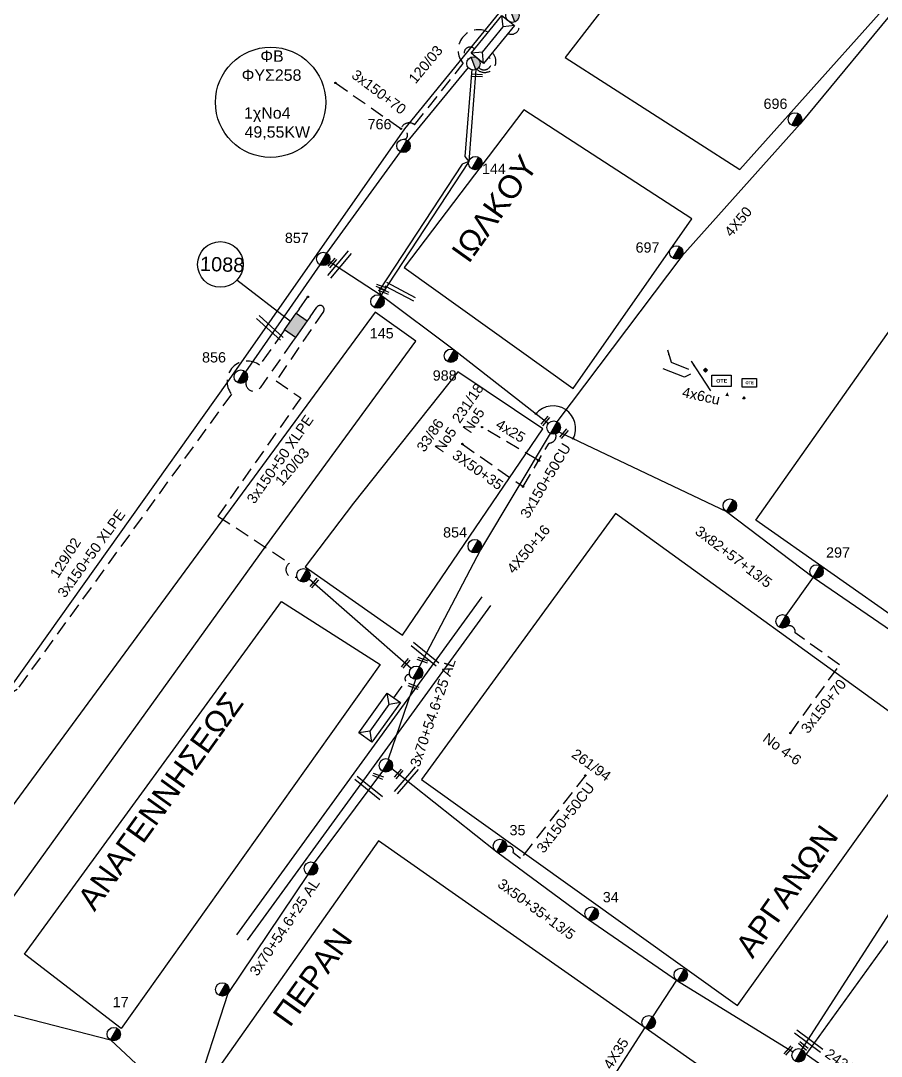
# Model space of a CAD drawing. Header units: millimetres. Extents: x 864 to 3062, y 833 to 2619.
# Drawn here: x 1288.2 to 1439.2, y 1213.9 to 1395.6 of the extents above; entities that cross this region are included whole.
import ezdxf
from ezdxf.enums import TextEntityAlignment as Align

# ---------------------------------------------------------------- set-up
doc = ezdxf.new("R2010")
doc.units = ezdxf.units.MM
doc.linetypes.add('DASHED', pattern=[19.05, 12.7, -6.35])
for name, color, linetype, lineweight in [('2x6', 7, 'SYN_LINE', 30), ('3x150+50', 7, 'Continuous', 30), ('3x150+50 XLPE', 7, 'SYN_LINE', 30), ('3x150+50CU', 7, 'Continuous', 30), ('3x150+70', 7, 'Continuous', 30), ('3x150+70AL', 7, 'DASHED', 30), ('3X50+35', 7, 'Continuous', 30), ('3x50+35+13_5', 7, 'Continuous', 30), ('3x70+54.6+25 AL', 7, 'SYN_LINE', 30), ('3x82+57+13_5', 7, 'Continuous', 30), ('4X35', 7, 'DASHED', 30), ('4x50', 7, 'Continuous', 30), ('4x50+13_5', 7, 'Continuous', 30), ('4x50+16', 7, 'Continuous', 30), ('4x50+16AL', 7, 'Continuous', 30), ('text διευθύνσεων', 250, 'Continuous', 30), ('Υπόβαθρο ΔΕΗ', 7, 'Continuous', 30)]:
    doc.layers.add(name, color=color, linetype=linetype, lineweight=lineweight)
for name, color, linetype in [('Link Box 4 Διευθύνσεων', 7, 'Continuous'), ('Pillar', 7, 'Continuous'), ('Pillar OTE', 7, 'Continuous'), ('TEXT ΚΑΛΩΔΙΩΝ', 7, 'Continuous'), ('Άγνωστα', 7, 'Continuous'), ('Επιγραφές - Σχήματα', 7, 'Continuous'), ('Καλώδια ΧΤ   3x150+50CU', 7, 'DASHED'), ('Μηχανική τομή', 7, 'Continuous'), ('Στύλος ΦΜ', 7, 'Continuous'), ('Στύλος ΦΜ @ 1', 7, 'Continuous'), ('Συνδέσεις', 7, 'Continuous'), ('Τομή', 7, 'Continuous'), ('Υποσταθμός εναέριος 2 στύλων', 7, 'Continuous'), ('Υποσταθμός πόλεως', 7, 'Continuous'), ('Υπόγεια καλώδια Παροχών ΧΤ   4x50AL', 7, 'DASHED'), ('Υπόγεια καλώδια Παροχών ΧΤ   4x6', 7, 'DASHED')]:
    doc.layers.add(name, color=color, linetype=linetype)
doc.styles.add('arial', font='arial.ttf')
doc.styles.get("Standard").update_dxf_attribs({"font": 'arial.ttf'})
doc.linetypes.add('SYN_LINE', pattern='A,0.5,-0.0001,["/\\/\\/\\/",Standard,S=0.1,R=0,X=0,Y=-0.05],-0.25', length=0.7501)
doc.dimstyles.new('ISO-25', dxfattribs={"dimtxt": 2.5, "dimasz": 2.5, "dimexe": 1.25, "dimexo": 0.625, "dimtad": 1, "dimtxsty": 'Standard', "dimcen": 2.5, "dimadec": 0, "dimazin": 0, "dimtfac": 1, "dimtmove": 0, "dimatfit": 3, "dimfxl": 1, "dimarcsym": 0})

# ---------------------------------------------------------------- blocks, each defined once
blk = doc.blocks.new('ΥΠΑΡΧΩΝ ΤΣΙΜΕΝΤΕΝΙΟΣ ΣΤΥΛΟΣ')
at = {"layer": 'Στύλος ΦΜ'}
blk.add_hatch(color=7, dxfattribs=at).paths.add_polyline_path([(-1.29, -2.28, 0.574793), (2.62, 0, 0.268822), (1.3, 2.27)])
at = {"layer": 'Στύλος ΦΜ', "color": 7}
blk.add_line((-1.29, -2.28), (1.3, 2.27), dxfattribs=at)
blk.add_circle((0, 0), 2.62, dxfattribs=at)
at = {"layer": 'Στύλος ΦΜ', "flags": 4}
for tag, p in [('ΑΡΙΘΜΟΣ', (-4.68, 8.05)), ('ΤΥΠΟΣ', (-4.91, 3.03))]:
    blk.add_attdef(tag, p, '', height=4, dxfattribs=at)
blk = doc.blocks.new('LINK BOX 4 ΑΝΑΧΩΡΗΣΕΩΝ')
at = {"layer": 'Link Box 4 Διευθύνσεων', "ltscale": 40}
blk.add_hatch(color=256, dxfattribs=at).paths.add_polyline_path([(-3.54, 0), (-3.54, -4.67), (3.54, -4.67), (3.54, 0)])
for p, q in [((-3.54, 0), (-5.33, 0)), ((5.33, 0), (3.54, 0)), ((-3.54, -4.67), (-5.33, -4.67)), ((5.33, -4.67), (3.54, -4.67))]:
    blk.add_line(p, q, dxfattribs=at)
blk.add_lwpolyline([(-3.54, -4.67), (-3.54, 0), (3.54, 0), (3.54, -4.67)], close=True, dxfattribs=at)
blk = doc.blocks.new('ΥΠΟΣΤΑΘΜΟΣ ΕΝΑΕΡΙΟΣ ΕΠΙ 2 ΣΤΥΛΩΝ')
at = {"layer": 'Υποσταθμός εναέριος 2 στύλων', "linetype": 'Continuous'}
for points in [[(-11.97, -2.11, 0.574793), (-8.45, -0.07, 0.268822), (-9.64, 1.98)], [(9.68, -2.15, 0.574793), (13.19, -0.1, 0.268822), (12.01, 1.95)]]:
    blk.add_hatch(color=256, dxfattribs=at).paths.add_polyline_path(points)
for p, q in [((-11.97, -2.11), (-9.64, 1.98)), ((9.68, -2.15), (12.01, 1.95))]:
    blk.add_line(p, q, dxfattribs=at)
for centre in [(-10.81, -0.07), (10.84, -0.1)]:
    blk.add_circle(centre, 2.36, dxfattribs=at)
at = {"layer": 'Υποσταθμός πόλεως', "linetype": 'Continuous', "ltscale": 40}
blk.add_lwpolyline([(-8.57, 2.82), (8.57, 2.82), (8.57, -2.82), (-8.57, -2.82)], close=True, dxfattribs=at)
for points in [[(-5.75, 0), (-8.57, 2.82)], [(-8.57, -2.82), (-5.75, 0)], [(-5.75, 0), (5.75, 0)], [(5.75, 0), (8.57, 2.82)], [(8.57, -2.82), (5.75, 0)]]:
    blk.add_lwpolyline(points, dxfattribs=at)
at = {"layer": 'Υποσταθμός εναέριος 2 στύλων', "ltscale": 40, "flags": 1}
for tag, p in [('ΜΕΤΑΣΧΗΜΑΤΙΣΜΟΣ', (14.09, 2.51)), ('ΙΣΧΥΣ', (14.07, -0.28)), ('ΑΡΙΘΜΟΣ', (14.19, -3))]:
    blk.add_attdef(tag, p, '', height=1.8, dxfattribs=at)
blk = doc.blocks.new('Pillar')
at = {"layer": 'Υποσταθμός πόλεως', "linetype": 'Continuous', "ltscale": 40}
blk.add_lwpolyline([(-8.57, 2.82), (8.57, 2.82), (8.57, -2.82), (-8.57, -2.82)], close=True, dxfattribs=at)
for points in [[(-5.75, 0), (-8.57, 2.82)], [(-8.57, -2.82), (-5.75, 0)], [(-5.75, 0), (5.75, 0)], [(5.75, 0), (8.57, 2.82)], [(8.57, -2.82), (5.75, 0)]]:
    blk.add_lwpolyline(points, dxfattribs=at)
at = {"layer": 'Pillar', "ltscale": 40}
blk.add_attdef('PILLAR', (-5.74, 3.71), '', height=2.52, dxfattribs=at)
blk = doc.blocks.new('ΤΟΜΗ')
at = {"layer": 'Τομή', "ltscale": 40}
for p, q in [((-5.68, 0), (17.06, 0)), ((-5.68, -2.77), (17.06, -2.77))]:
    blk.add_line(p, q, dxfattribs=at)
blk = doc.blocks.new('_ΣΥΝΔΕΣΗ')
at = {"layer": 'Συνδέσεις', "linetype": 'SYN_LINE', "ltscale": 40}
blk.add_hatch(color=256, dxfattribs=at).paths.add_polyline_path([(0.5, -0.01, 1), (-0.5, -0.01, 1)])
at = {"layer": 'Συνδέσεις'}
blk.add_circle((0, -0.01), 0.5, dxfattribs=at)
blk = doc.blocks.new('ΜΗΧΑΝΙΚΗ ΤΟΜΗ')
at = {"layer": 'Μηχανική τομή', "ltscale": 40}
for p, q in [((-1.89, 0.78), (5.69, 0.78)), ((-1.89, -0.77), (5.69, -0.77))]:
    blk.add_line(p, q, dxfattribs=at)
blk = doc.blocks.new('PILLAR ΟΤΕ')
at = {"layer": 'Pillar OTE', "ltscale": 40}
blk.add_lwpolyline([(-3.31, 2.02), (3.39, 2.02), (3.39, -1.99), (-3.31, -1.99)], close=True, dxfattribs=at)
at = {"layer": 'Pillar OTE', "insert": (-1.81, 0.71), "char_height": 1.3575, "width": 109.961, "attachment_point": 1}
blk.add_mtext('{\\fArial|b1|i0|c161|p34;OTE}', dxfattribs=at)
blk = doc.blocks.new('TSONTA XT1')
at = {"ltscale": 40}
h = blk.add_hatch(color=256, dxfattribs=at)
h.dxf.hatch_style = 1
h.paths.add_polyline_path([(595.96, 2487.66), (597.07, 2488.77), (595.96, 2489.87), (594.85, 2488.77)])
blk.add_lwpolyline([(594.85, 2488.77), (595.96, 2489.87), (597.07, 2488.77), (595.96, 2487.66)], close=True, dxfattribs=at)

msp = doc.modelspace()

# ---------------------------------------------------------------- hatches: boundary and pattern name
at = {"layer": 'Pillar OTE', "ltscale": 40}
h = msp.add_hatch(color=256, dxfattribs=at)
h.dxf.hatch_style = 1
h.paths.add_polyline_path([(1412.44, 1329.76), (1412.19, 1330.46), (1411.81, 1329.82)])
h = msp.add_hatch(color=256, dxfattribs=at)
h.dxf.hatch_style = 1
h.paths.add_polyline_path([(1415.25, 1329.28), (1415.12, 1329.68), (1414.9, 1329.31)])

# ---------------------------------------------------------------- linework, layer by layer
at = {"lineweight": -3, "ltscale": 0.2}
msp.add_circle((1332.04, 1381.33), 9.67, dxfattribs=at)
at = {"layer": '2x6', "color": 151, "linetype": 'DASHED', "lineweight": -3, "ltscale": 0.2}
msp.add_lwpolyline([(1353.66, 1276.83), (1355.74, 1279.78, -0.667429), (1356.43, 1280.9, -3.863065)], format="xyb", dxfattribs=at)
at = {"layer": '3x150+50', "color": 173, "linetype": 'DASHED', "lineweight": -3, "ltscale": 0.2}
msp.add_lwpolyline([(1375.18, 1395.61, -0.897523), (1373.68, 1393.43, 1.129563)], format="xyb", dxfattribs=at)
at = {"layer": '3x150+50', "color": 1, "linetype": 'DASHED', "lineweight": -3, "ltscale": 0.2}
msp.add_lwpolyline([(1354.9, 1376.69, -0.518515), (1357.31, 1377.38), (1365.84, 1388.13, -0.843403), (1370.21, 1393.62, -2888.300297)], format="xyb", dxfattribs=at)
at = {"layer": '3x150+50', "color": 151, "linetype": 'DASHED', "lineweight": -3, "ltscale": 0.2}
msp.add_lwpolyline([(1366.72, 1388.91, -1.282092), (1367.83, 1390.69, -114.176602)], format="xyb", dxfattribs=at)
at = {"layer": '3x150+50', "color": 62, "linetype": 'DASHED', "lineweight": -3, "ltscale": 0.2}
msp.add_lwpolyline([(1368.55, 1387.42, 1.060525), (1370.31, 1389.28, 16.792391)], format="xyb", dxfattribs=at)
at = {"layer": '3x150+50 XLPE', "color": 151, "linetype": 'DASHED', "lineweight": -3, "ltscale": 0.2}
msp.add_lwpolyline([(1337.06, 1345.04), (1338.58, 1347.19)], dxfattribs=at)
for points in [[(1338.97, 1343.69), (1340.17, 1345.4, -1), (1341.3, 1344.6), (1332.99, 1332.46), (1337.34, 1329.49), (1322.78, 1308.73), (1335.38, 1300.48, 0.932614), (1336.64, 1298.07, -52.608894)], [(1335.9, 1339.34), (1330.18, 1331.23, -0.914851), (1327.83, 1332.59, 5.668323)]]:
    msp.add_lwpolyline(points, format="xyb", dxfattribs=at)
at = {"layer": '3x150+50 XLPE', "color": 6, "linetype": 'DASHED', "lineweight": -3, "ltscale": 0.2}
msp.add_lwpolyline([(1334.25, 1341.05), (1330.11, 1335.19, 0.882475), (1325.16, 1330.13), (1287.57, 1278.32), (1272.12, 1269.15), (1270.68, 1271.57), (1262.23, 1267.08), (1262.99, 1264, -0.510277), (1261.4, 1262.59, -1.541387)], format="xyb", dxfattribs=at)
at = {"layer": '3x150+50CU', "color": 5, "linetype": 'DASHED', "lineweight": -3, "ltscale": 0.2}
msp.add_lwpolyline([(1376.32, 1313.89), (1380.89, 1321.54, 0.51334), (1382.06, 1323.13, -140.701503)], format="xyb", dxfattribs=at)
at = {"layer": '3x150+50CU', "color": 27, "linetype": 'DASHED', "lineweight": -3, "ltscale": 0.2}
msp.add_lwpolyline([(1387.26, 1263.22), (1375.9, 1248.62), (1374.56, 1249.67, 0.788165), (1373.44, 1250.63, -1.426545)], format="xyb", dxfattribs=at)
at = {"layer": '3x150+70', "color": 62, "linetype": 'DASHED', "lineweight": -3, "ltscale": 0.2}
msp.add_lwpolyline([(1423.25, 1270.65), (1431.87, 1282.6), (1424.06, 1288.23, 0.55476), (1422.74, 1289.45, -2.176522)], format="xyb", dxfattribs=at)
at = {"layer": '3x150+70AL', "color": 1, "linetype": 'DASHED', "lineweight": -3, "ltscale": 0.2}
msp.add_lwpolyline([(1343.42, 1384.74), (1355.97, 1375.94, -0.593147), (1355.38, 1374.85, -1.03177)], format="xyb", dxfattribs=at)
at = {"layer": '3X50+35', "color": 5, "linetype": 'DASHED', "lineweight": -3, "ltscale": 0.2}
msp.add_lwpolyline([(1365.69, 1321.36), (1376.32, 1313.89)], dxfattribs=at)
at = {"layer": '3x50+35+13_5', "color": 27, "linetype": 'Continuous', "lineweight": -3, "ltscale": 0.2}
msp.add_lwpolyline([(1353.29, 1264.42), (1371.7, 1249.82), (1387.79, 1237.94), (1403.41, 1227.19), (1423.67, 1214.71)], dxfattribs=at)
at = {"layer": '3x70+54.6+25 AL', "color": 62, "linetype": 'SYN_LINE', "lineweight": -3, "ltscale": 15}
msp.add_lwpolyline([(1367.32, 1387.12), (1366.13, 1371.85), (1366.8, 1370.93), (1365.62, 1370.48), (1351.1, 1348.32), (1351.38, 1347.41)], dxfattribs=at)
at = {"layer": '3x70+54.6+25 AL', "color": 30, "linetype": 'SYN_LINE', "lineweight": -3, "ltscale": 15}
for points in [[(1368.06, 1387.06), (1366.8, 1370.93), (1351.38, 1347.41)], [(1351.67, 1263.95), (1339.7, 1247.89)], [(1338.54, 1245.85), (1324.52, 1224.97), (1318.52, 1206.36)]]:
    msp.add_lwpolyline(points, dxfattribs=at)
at = {"layer": '3x70+54.6+25 AL', "color": 151, "linetype": 'SYN_LINE', "lineweight": -3, "ltscale": 15}
for points in [[(1338.82, 1297.74), (1356.68, 1282.01)], [(1357.48, 1280.05), (1352.64, 1266.09)]]:
    msp.add_lwpolyline(points, dxfattribs=at)
at = {"layer": '3x82+57+13_5', "color": 62, "linetype": 'Continuous', "lineweight": -3, "ltscale": 0.2}
for points in [[(1342.37, 1353.42), (1351.43, 1347.48), (1364.26, 1337.87), (1380.78, 1324.97)], [(1382.63, 1323.52), (1412.03, 1309.53), (1427.24, 1298), (1443, 1287.17), (1465.61, 1272.84)], [(1427.24, 1298), (1422.45, 1291.27)]]:
    msp.add_lwpolyline(points, dxfattribs=at)
at = {"layer": '4X35', "color": 27, "linetype": 'SYN_LINE', "lineweight": -3, "ltscale": 10}
for points in [[(1403.25, 1227.3), (1399.02, 1220.88)], [(1397.68, 1218.97), (1391.68, 1209.65)]]:
    msp.add_lwpolyline(points, dxfattribs=at)
at = {"layer": '4x50', "color": 5, "linetype": 'Continuous', "lineweight": -3, "ltscale": 0.2}
msp.add_lwpolyline([(1443.12, 1399.59), (1424.95, 1377.57), (1404.2, 1354.34), (1382.28, 1325.27)], dxfattribs=at)
at = {"layer": '4x50+13_5', "color": 151, "linetype": 'Continuous', "lineweight": -3, "ltscale": 0.2}
for points in [[(1366.71, 1387.42), (1356.1, 1374.59)], [(1354.76, 1372.65), (1341.86, 1354.87)], [(1340.69, 1352.82), (1327.63, 1334.03)]]:
    msp.add_lwpolyline(points, dxfattribs=at)
at = {"layer": '4x50+16', "color": 5, "linetype": 'Continuous', "lineweight": -3, "ltscale": 0.2}
msp.add_lwpolyline([(1381.1, 1323.23), (1368.85, 1302.82), (1358.11, 1282.27)], dxfattribs=at)
at = {"layer": '4x50+16AL', "color": 1, "linetype": 'Continuous', "lineweight": -3, "ltscale": 0.2}
msp.add_lwpolyline([(1425.26, 1215.12), (1440.66, 1239.09), (1466.02, 1271.18)], dxfattribs=at)
at = {"layer": '4x50+16AL', "color": 30, "linetype": 'Continuous', "lineweight": -3, "ltscale": 0.2}
msp.add_lwpolyline([(1276.15, 1223.97), (1303.94, 1216.81), (1317.35, 1204.32), (1343.09, 1185.86)], dxfattribs=at)
at = {"layer": 'Pillar OTE', "ltscale": 40}
msp.add_lwpolyline([(1414.9, 1329.31), (1415.12, 1329.68), (1415.25, 1329.28), (1414.9, 1329.31)], dxfattribs=at)
at = {"layer": 'Άγνωστα', "linetype": 'Continuous', "ltscale": 0.2}
msp.add_arc((1381.61, 1324.13), 3.94, 332.7724, 139.8139, dxfattribs=at)
at = {"layer": 'Καλώδια ΧΤ   3x150+50CU', "color": 30, "linetype": 'DASHED', "ltscale": 0.2}
msp.add_arc((1369.61, 1388.54), 1.97, 225.2693, 48.5791, dxfattribs=at)
at = {"layer": 'Υπόβαθρο ΔΕΗ', "lineweight": -3}
for points in [[(1403.47, 1435.54), (1339.9, 1452.64), (1286.91, 1471.35), (1286.91, 1471.35), (1240.47, 1496.71), (1240.47, 1496.71), (1197.36, 1470.19), (1272.68, 1271.12), (1286.63, 1278.97), (1324.44, 1332.09), (1355.61, 1376.67), (1403.47, 1435.54)], [(1445.91, 1419.5), (1423.78, 1431.09), (1417.32, 1432.71), (1383.71, 1389.19), (1414.36, 1369.56), (1450.78, 1410.33)], [(1405.93, 1360.88), (1376.45, 1380.03), (1355.47, 1352.35), (1385.14, 1331.09)], [(1450.41, 1355.08), (1489.49, 1326.88), (1456.67, 1280.3), (1417.19, 1308.02)], [(1280.13, 1248.97), (1284.04, 1238.08), (1331.19, 1303.42), (1357.49, 1339.44), (1350.41, 1344.5)], [(1346.57, 1311.02), (1338.1, 1299.8), (1355.15, 1287.83), (1379.81, 1324.06), (1364.91, 1334.04)], [(1447.34, 1269.5), (1392.57, 1309.16), (1358.54, 1262.5), (1413.94, 1222.87)], [(1333.94, 1293.72), (1351.24, 1282.71), (1305.81, 1218.84), (1288.86, 1231.86)], [(1521.36, 1216.56), (1487.97, 1170.65), (1487.97, 1170.65), (1426.01, 1214.24), (1459.44, 1260.59), (1459.44, 1260.59)], [(1406.77, 1212.6), (1350.96, 1251.72), (1319.08, 1206.51), (1374.1, 1167.12)]]:
    msp.add_lwpolyline(points, close=True, dxfattribs=at)
for points in [[(1335.52, 1342.86), (1326.12, 1350.13)], [(1326.14, 1235.22), (1369.14, 1294.55)], [(1370.6, 1293.04), (1327.95, 1234.34)]]:
    msp.add_lwpolyline(points, dxfattribs=at)
msp.add_circle((1323.22, 1352.88), 4, dxfattribs=at)
at = {"layer": 'Υπόγεια καλώδια Παροχών ΧΤ   4x6', "color": 5, "linetype": 'DASHED', "lineweight": -2, "ltscale": 0.2}
msp.add_lwpolyline([(1378.87, 1318.59), (1369.14, 1324.35)], dxfattribs=at)

# ---------------------------------------------------------------- block references
at = {"layer": '3x150+50', "linetype": 'Continuous', "lineweight": -3, "ltscale": 0.2, "xscale": 0.5, "yscale": 0.5, "rotation": 54.46405302358288}
msp.add_blockref('Pillar', (1351.17, 1273.34), dxfattribs=at)
at = {"layer": 'Link Box 4 Διευθύνσεων', "lineweight": -3, "xscale": 0.5, "yscale": 0.5, "zscale": 0.5, "rotation": 54.82563664688864}
msp.add_blockref('LINK BOX 4 ΑΝΑΧΩΡΗΣΕΩΝ', (1335.52, 1342.86), dxfattribs=at)
at = {"layer": 'Pillar OTE'}
for p, xscale, yscale, zscale in [((1411.12, 1332.44), 0.5, 0.5, 0.5), ((1416.03, 1332.11), 0.375, 0.375, 0.375)]:
    msp.add_blockref('PILLAR ΟΤΕ', p, dxfattribs=dict(at, xscale=xscale, yscale=yscale, zscale=zscale))
at = {"layer": 'Μηχανική τομή', "lineweight": -3, "xscale": 0.2499999999999463, "yscale": 0.2499999999999463, "zscale": 0.4999999999999997}
for p, rotation in [((1367.81, 1386.1), 357.7660761901827), ((1343.14, 1353.51), 229.4170156467401), ((1351.94, 1348.68), 159.3092697725657), ((1352.35, 1347.97), 159.3092697725657), ((1380.51, 1325.79), 229.4170156467401), ((1383.8, 1323.53), 229.4170156467401), ((1340, 1297.32), 229.4170156467401), ((1355.99, 1283.24), 229.4170156467401), ((1359.17, 1283.24), 159.3092697725657), ((1357.57, 1278.64), 159.3092697725657), ((1351.38, 1262.88), 159.3092697725657), ((1354.8, 1263.84), 229.4170156467401), ((1423.16, 1215.31), 229.4170156467401), ((1425.85, 1215.43), 139.9647023174006)]:
    msp.add_blockref('ΜΗΧΑΝΙΚΗ ΤΟΜΗ', p, dxfattribs=dict(at, rotation=rotation))
at = {"layer": 'Στύλος ΦΜ @ 1', "lineweight": -3, "ltscale": 40}
ref = msp.add_blockref('ΥΠΑΡΧΩΝ ΤΣΙΜΕΝΤΕΝΙΟΣ ΣΤΥΛΟΣ', (1424.04, 1378.33), dxfattribs=dict(at, xscale=0.4499999999999149, yscale=0.4499999999999149, zscale=0.4499999999999149))
ref.add_attrib('ΑΡΙΘΜΟΣ', '696', (1418.52, 1380.18), dxfattribs={"layer": 'Στύλος ΦΜ', "height": 1.8, "flags": 4})
ref = msp.add_blockref('ΥΠΑΡΧΩΝ ΤΣΙΜΕΝΤΕΝΙΟΣ ΣΤΥΛΟΣ', (1355.35, 1373.68), dxfattribs=dict(at, xscale=0.44999999999981, yscale=0.44999999999981, zscale=0.44999999999981))
ref.add_attrib('ΤΥΠΟΣ', '766', (1349.05, 1376.6), dxfattribs={"layer": 'Στύλος ΦΜ', "height": 1.8, "flags": 4})
ref = msp.add_blockref('ΥΠΑΡΧΩΝ ΤΣΙΜΕΝΤΕΝΙΟΣ ΣΤΥΛΟΣ', (1367.95, 1370.66), dxfattribs=dict(at, xscale=0.4499999999998565, yscale=0.4499999999998565, zscale=0.4499999999998565))
ref.add_attrib('ΤΥΠΟΣ', '144', (1369.11, 1368.75), dxfattribs={"layer": 'Στύλος ΦΜ', "height": 1.8, "rotation": 360, "flags": 4})
ref = msp.add_blockref('ΥΠΑΡΧΩΝ ΤΣΙΜΕΝΤΕΝΙΟΣ ΣΤΥΛΟΣ', (1341.27, 1353.85), dxfattribs=dict(at, xscale=0.44999999999981, yscale=0.44999999999981, zscale=0.44999999999981))
ref.add_attrib('ΤΥΠΟΣ', '857', (1334.54, 1356.64), dxfattribs={"layer": 'Στύλος ΦΜ', "height": 1.8, "flags": 4})
ref = msp.add_blockref('ΥΠΑΡΧΩΝ ΤΣΙΜΕΝΤΕΝΙΟΣ ΣΤΥΛΟΣ', (1403.21, 1354.99), dxfattribs=dict(at, xscale=0.4499999999998565, yscale=0.4499999999998565, zscale=0.4499999999998565))
ref.add_attrib('ΤΥΠΟΣ', '697', (1396.07, 1354.96), dxfattribs={"layer": 'Στύλος ΦΜ', "height": 1.8, "rotation": 360, "flags": 4})
ref = msp.add_blockref('ΥΠΑΡΧΩΝ ΤΣΙΜΕΝΤΕΝΙΟΣ ΣΤΥΛΟΣ', (1350.79, 1346.38), dxfattribs=dict(at, xscale=0.4499999999998363, yscale=0.4499999999998363, zscale=0.4499999999998363))
ref.add_attrib('ΤΥΠΟΣ', '145', (1349.43, 1339.9), dxfattribs={"layer": 'Στύλος ΦΜ', "height": 1.8, "flags": 4})
ref = msp.add_blockref('ΥΠΑΡΧΩΝ ΤΣΙΜΕΝΤΕΝΙΟΣ ΣΤΥΛΟΣ', (1326.81, 1333.18), dxfattribs=dict(at, xscale=0.4499999999997769, yscale=0.4499999999997769, zscale=0.4499999999997769))
ref.add_attrib('ΤΥΠΟΣ', '856', (1320.01, 1335.68), dxfattribs={"layer": 'Στύλος ΦΜ', "height": 1.8, "flags": 4})
ref = msp.add_blockref('ΥΠΑΡΧΩΝ ΤΣΙΜΕΝΤΕΝΙΟΣ ΣΤΥΛΟΣ', (1363.67, 1336.85), dxfattribs=dict(at, xscale=0.4499999999997724, yscale=0.4499999999997724, zscale=0.4499999999997724))
ref.add_attrib('ΑΡΙΘΜΟΣ', '988', (1360.48, 1332.5), dxfattribs={"layer": 'Στύλος ΦΜ', "height": 1.8, "flags": 4})
for p, xscale, yscale, zscale in [((1381.7, 1324.25), 0.449999999999818, 0.449999999999818, 0.449999999999818), ((1412.61, 1310.56), 0.4499999999998181, 0.4499999999998181, 0.4499999999998181), ((1337.79, 1298.32), 0.4499999999998174, 0.4499999999998174, 0.4499999999998174), ((1421.87, 1290.25), 0.4499999999998181, 0.4499999999998181, 0.4499999999998181), ((1357.56, 1281.23), 0.449999999999818, 0.449999999999818, 0.449999999999818), ((1352.26, 1264.98), 0.4499999999998181, 0.4499999999998181, 0.4499999999998181), ((1339.12, 1246.87), 0.449999999999818, 0.449999999999818, 0.449999999999818), ((1404, 1228.21), 0.4499999999998181, 0.4499999999998181, 0.4499999999998181), ((1323.57, 1225.67), 0.4499999999998181, 0.4499999999998181, 0.4499999999998181), ((1398.37, 1219.9), 0.4499999999998181, 0.4499999999998181, 0.4499999999998181), ((1424.67, 1214.1), 0.4499999999998181, 0.4499999999998181, 0.4499999999998181)]:
    msp.add_blockref('ΥΠΑΡΧΩΝ ΤΣΙΜΕΝΤΕΝΙΟΣ ΣΤΥΛΟΣ', p, dxfattribs=dict(at, xscale=xscale, yscale=yscale, zscale=zscale))
ref = msp.add_blockref('ΥΠΑΡΧΩΝ ΤΣΙΜΕΝΤΕΝΙΟΣ ΣΤΥΛΟΣ', (1367.85, 1303.45), dxfattribs=dict(at, xscale=0.4499999999997988, yscale=0.4499999999997988, zscale=0.4499999999997988))
ref.add_attrib('ΑΡΙΘΜΟΣ', '854', (1362.3, 1304.97), dxfattribs={"layer": 'Στύλος ΦΜ', "height": 1.8, "flags": 4})
ref = msp.add_blockref('ΥΠΑΡΧΩΝ ΤΣΙΜΕΝΤΕΝΙΟΣ ΣΤΥΛΟΣ', (1427.82, 1299.02), dxfattribs=dict(at, xscale=0.4499999999998168, yscale=0.4499999999998168, zscale=0.4499999999998168))
ref.add_attrib('ΑΡΙΘΜΟΣ', '297', (1429.49, 1301.44), dxfattribs={"layer": 'Στύλος ΦΜ', "height": 1.8, "flags": 4})
ref = msp.add_blockref('ΥΠΑΡΧΩΝ ΤΣΙΜΕΝΤΕΝΙΟΣ ΣΤΥΛΟΣ', (1372.28, 1250.84), dxfattribs=dict(at, xscale=0.449999999999931, yscale=0.449999999999931, zscale=0.449999999999931))
ref.add_attrib('ΤΥΠΟΣ', '35', (1373.96, 1252.72), dxfattribs={"layer": 'Στύλος ΦΜ', "height": 1.8, "flags": 4})
ref = msp.add_blockref('ΥΠΑΡΧΩΝ ΤΣΙΜΕΝΤΕΝΙΟΣ ΣΤΥΛΟΣ', (1388.37, 1238.97), dxfattribs=dict(at, xscale=0.4499999999998585, yscale=0.4499999999998585, zscale=0.4499999999998585))
ref.add_attrib('ΤΥΠΟΣ', '34', (1390.32, 1240.97), dxfattribs={"layer": 'Στύλος ΦΜ', "height": 1.8, "rotation": 360, "flags": 4})
ref = msp.add_blockref('ΥΠΑΡΧΩΝ ΤΣΙΜΕΝΤΕΝΙΟΣ ΣΤΥΛΟΣ', (1304.52, 1217.83), dxfattribs=dict(at, xscale=0.4499999999998181, yscale=0.4499999999998181, zscale=0.4499999999998181))
ref.add_attrib('ΤΥΠΟΣ', '17', (1304.33, 1222.55), dxfattribs={"layer": 'Στύλος ΦΜ', "height": 1.8, "flags": 4})
at = {"layer": 'Συνδέσεις', "lineweight": -3, "xscale": 0.25, "yscale": 0.25, "zscale": 0.25}
for p in [(1343.42, 1384.74), (1354.9, 1376.69), (1338.58, 1347.2), (1378.6, 1326.67), (1369.14, 1324.35), (1365.69, 1321.37), (1385.1, 1322.35), (1376.32, 1313.89), (1423.25, 1270.65), (1387.26, 1263.22)]:
    msp.add_blockref('_ΣΥΝΔΕΣΗ', p, dxfattribs=at)
at = {"layer": 'Συνδέσεις', "xscale": 0.3075184835441075, "yscale": 0.3075184835441075, "zscale": 0.3075184835441075}
msp.add_blockref('TSONTA XT1', (1225.07, 568.98), dxfattribs=at)
at = {"layer": 'Συνδέσεις', "xscale": 0.2, "yscale": 0.2, "zscale": 0.2, "rotation": 59.3681123669089}
msp.add_blockref('TSONTA XT1', (1746.63, 962.3), dxfattribs=at)
at = {"layer": 'Τομή', "lineweight": -3, "xscale": 0.2499999999999996, "yscale": 0.2499999999999996, "zscale": 0.2499999999999996}
for p, rotation in [((1342.97, 1352.01), 49.79241208108818), ((1353.63, 1349.09), 332.2869670221717), ((1332.72, 1340.52), 137.8478335519398), ((1360, 1283.29), 140.8158863182314), ((1350.12, 1259.81), 140.8158863182314), ((1354.7, 1261.49), 49.21357290018872), ((1425.48, 1217.74), 323.5006482361051)]:
    msp.add_blockref('ΤΟΜΗ', p, dxfattribs=dict(at, rotation=rotation))
at = {"layer": 'Υποσταθμός εναέριος 2 στύλων', "lineweight": -3, "xscale": 0.4999999999999999, "yscale": 0.4999999999999999, "zscale": 0.4999999999999999, "rotation": 50.89003615022188}
msp.add_blockref('ΥΠΟΣΤΑΘΜΟΣ ΕΝΑΕΡΙΟΣ ΕΠΙ 2 ΣΤΥΛΩΝ', (1371.01, 1392.37), dxfattribs=at)

# ---------------------------------------------------------------- texts
at = {"layer": 'text διευθύνσεων', "color": 7, "lineweight": -3, "ltscale": 40, "char_height": 4, "width": 94.4586, "attachment_point": 1, "style": 'arial'}
for s, insert, rotation in [('IΩΛKOY', (1363.52, 1355.18), 54.5518), ('ANAΓENNHΣEΩΣ', (1297.89, 1241.53), 54.3512), ('APΓANΩN', (1413.33, 1233.22), 54.8908), ('ΠΕΡΑΝ', (1332.16, 1221.19), 54.3512)]:
    msp.add_mtext(s, dxfattribs=dict(at, insert=insert, rotation=rotation))
at = {"layer": 'TEXT ΚΑΛΩΔΙΩΝ', "linetype": 'Continuous', "lineweight": -3, "ltscale": 0.2}
for s, rotation, p in [('3x150+70', 322.9213, (1351.05, 1383.15)), ('3x150+50 XLPE', 54.9578, (1333.69, 1318.71)), ('4x25', 329, (1374.16, 1323.69)), ('3x150+50CU', 59.1358, (1380.26, 1314.94)), ('3X50+35', 324.8802, (1368.39, 1316.85)), ('3x150+50 XLPE', 54.0375, (1300.58, 1302.16)), ('3x70+54.6+25 AL', 71.2164, (1360.5, 1274.25)), ('3x150+70', 52.1256, (1429.04, 1275.36)), ('3x150+50CU', 52.1256, (1383.77, 1255.8)), ('3x50+35+13/5', 323.5816, (1378.7, 1239.77)), ('3x70+54.6+25 AL', 56.1234, (1334.49, 1236.6)), ('4X35', 57.2086, (1392.62, 1214.44))]:
    msp.add_text(s, height=1.8, rotation=rotation, dxfattribs=at).set_placement(p, align=Align.MIDDLE_CENTER)
at = {"layer": 'Άγνωστα', "lineweight": -3, "ltscale": 40, "char_height": 1.8, "width": 27.758, "attachment_point": 1, "style": 'arial'}
for s, insert, rotation in [('120/03', (1356.08, 1385.61), 50.2915), ('4X50', (1411.49, 1358.73), 49.9848), ('231/18', (1363.73, 1325.86), 56), ('No5', (1365.62, 1324.12), 56), ('33/86', (1357.52, 1320.82), 56), ('No5', (1360.7, 1320.74), 56), ('120/03', (1332.67, 1315.02), 49.9848), ('4X50+16', (1373.32, 1299.63), 49.9848), ('3x82+57+13/5', (1407.44, 1307.16), 322.8097), ('129/02', (1293.22, 1298.65), 57.6292), ('No 4-6', (1419.3, 1270.82), 323.5727), ('261/94', (1385.72, 1268.04), 324.301), ('243/2006', (1430.18, 1215.44), 324.8054)]:
    msp.add_mtext(s, dxfattribs=dict(at, insert=insert, rotation=rotation))
at = {"layer": 'Άγνωστα', "lineweight": -3, "insert": (1319.7, 1354.26), "char_height": 2.5, "width": 13.4112, "attachment_point": 1, "rotation": 358.1643}
msp.add_mtext('1088', dxfattribs=at)
at = {"layer": 'Υπόβαθρο ΔΕΗ', "lineweight": -3, "char_height": 2, "width": 17.2548, "attachment_point": 1}
for s, insert in [('{\\W8.64836; }ΦΒ \\P{\\W4.42067; }ΦΥΣ258', (1323.53, 1390.44)), ('{\\W5.64925; }1χΝο4\\P{\\W5.75643; }49,55KW', (1323, 1380.46))]:
    msp.add_mtext(s, dxfattribs=dict(at, insert=insert))
at = {"layer": 'Υπόγεια καλώδια Παροχών ΧΤ   4x50AL', "color": 7, "ltscale": 0.2, "insert": (1404.49, 1331.41), "char_height": 1.8, "attachment_point": 1, "rotation": 347.641}
msp.add_mtext_dynamic_manual_height_columns('4x6cu', width=1.8, gutter_width=12.5, heights=[0.118], dxfattribs=at)

# ---------------------------------------------------------------- leaders
at = {"layer": 'Επιγραφές - Σχήματα'}
for points, override in [([(1401.68, 1337.91), (1402.3, 1335.72), (1405.34, 1334.49)], {"dimasz": 0.9, "dimgap": 0.625, "dimtad": 0}), ([(1405.7, 1333.61), (1404.66, 1333.09), (1400.92, 1334.56)], {"dimasz": 0.1, "dimgap": 0.625, "dimtad": 0})]:
    msp.add_leader(points, dimstyle='ISO-25', override=override, dxfattribs=at)
at = {"layer": 'Επιγραφές - Σχήματα', "ltscale": 40}
msp.add_leader([(1405.81, 1335.93), (1409.24, 1330.73)], dimstyle='ISO-25', override={"dimasz": 1, "dimtad": 0}, dxfattribs=at)

doc.saveas('drawing.dxf')
